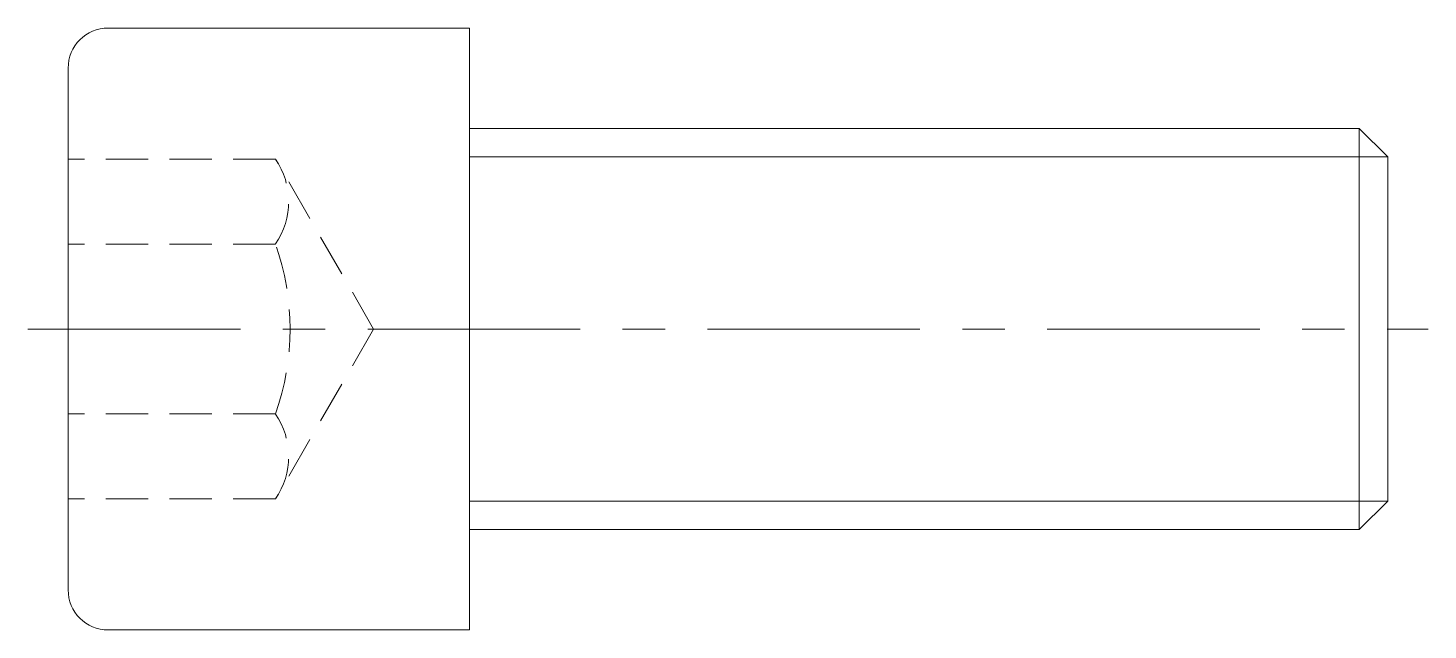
# Model space of a CAD drawing. Header units: millimetres. Extents: x -33 to 72, y -22 to 22.
import ezdxf

# ---------------------------------------------------------------- set-up
doc = ezdxf.new("R2010")
doc.units = ezdxf.units.MM
doc.header["$LTSCALE"] = 0.5
doc.linetypes.add('CENTER', pattern=[50.8, 31.75, -6.35, 6.35, -6.35])
doc.linetypes.add('HIDDEN', pattern=[9.525, 6.35, -3.175])
doc.layers.get('0').update_dxf_attribs({"color": 9, "lineweight": 15})

msp = doc.modelspace()

# ---------------------------------------------------------------- linework, layer by layer
at = {"ltscale": 0.5}
for p, q in [((-27, 22.5), (0, 22.5)), ((0, 22.5), (0, -22.5)), ((-30, 19.5), (-30, -19.5)), ((0, 15), (66.51, 15)), ((68.66, 12.86), (66.51, 15)), ((66.51, -15), (66.51, 15)), ((68.66, 12.86), (68.66, -12.86)), ((68.66, -12.86), (66.51, -15)), ((0, -15), (66.51, -15)), ((-27, -22.5), (0, -22.5))]:
    msp.add_line(p, q, dxfattribs=at)
at = {"color": 8, "linetype": 'HIDDEN'}
for p, q in [((-14.49, 12.7), (-30, 12.7)), ((-7.16, 0), (-14.49, 12.7)), ((-14.49, 6.35), (-30, 6.35)), ((-7.16, 0), (-14.49, -12.7)), ((-14.49, -6.35), (-30, -6.35)), ((-14.49, -12.7), (-30, -12.7))]:
    msp.add_line(p, q, dxfattribs=at)
at = {"color": 5, "ltscale": 0.5}
for p, q in [((0, 12.86), (68.66, 12.86)), ((0, -12.86), (68.66, -12.86))]:
    msp.add_line(p, q, dxfattribs=at)
at = {"color": 1, "linetype": 'CENTER'}
msp.add_line((-33, 0), (71.66, 0), dxfattribs=at)
at = {"ltscale": 0.5}
for centre, start, end in [((-27, 19.5), 90, 180), ((-27, -19.5), 180, 270)]:
    msp.add_arc(centre, 3, start, end, dxfattribs=at)
at = {"color": 8, "linetype": 'HIDDEN'}
for centre, radius, start, end in [((-19.2, 9.53), 5.68, 326.0127, 33.9873), ((-32.57, 0), 19.16, 340.6392, 19.3608), ((-19.2, -9.53), 5.68, 326.0127, 33.9873)]:
    msp.add_arc(centre, radius, start, end, dxfattribs=at)

doc.saveas('drawing.dxf')
